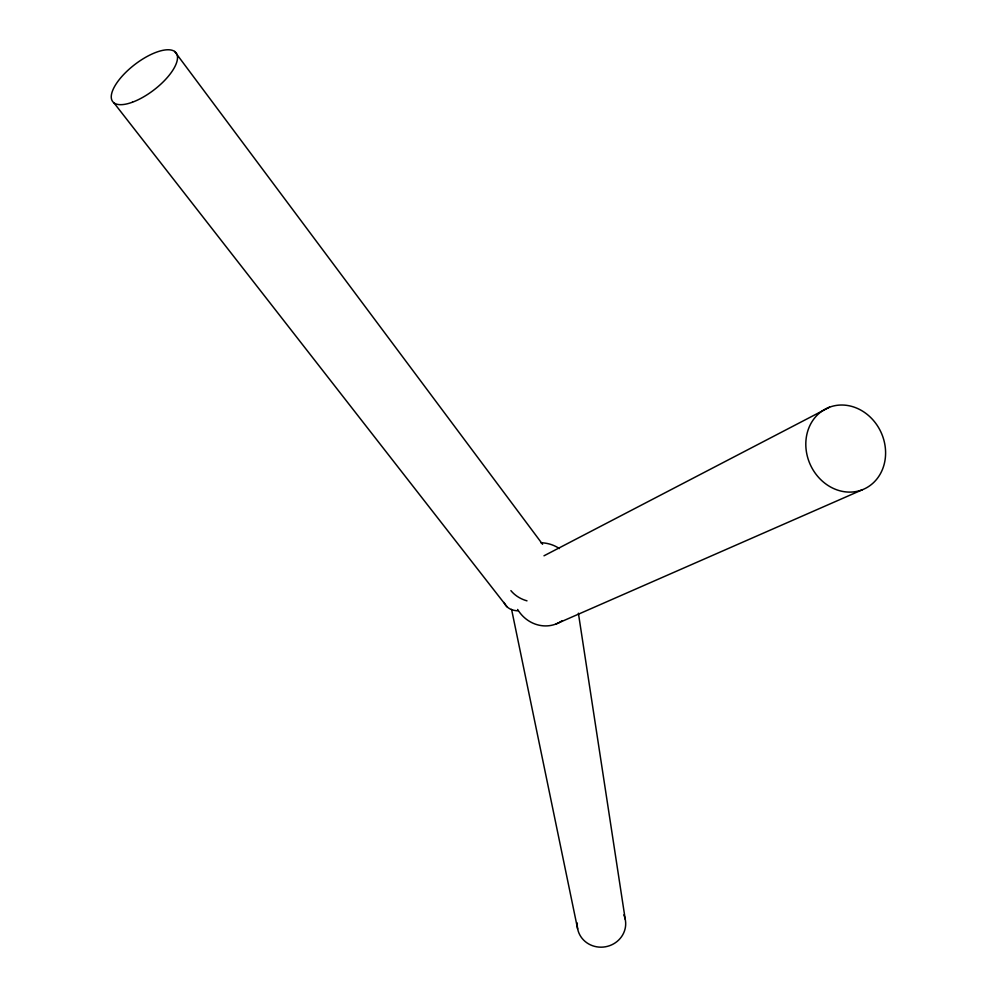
<?xml version="1.0" encoding="UTF-8"?>
<svg xmlns="http://www.w3.org/2000/svg" width="997" height="997" viewBox="0 0 997 997"><rect width="100%" height="100%" fill="white"/><g stroke="black" fill="none" stroke-linecap="round" stroke-linejoin="round"><path stroke-width="1.5" d="M543.988 555.803L829.529 407.2M556.164 623.935L862.368 489.751A44.441 38.895 65.6 0 0 868.773 415.737A44.441 38.895 65.6 0 0 805.975 440.225A44.441 38.895 65.6 0 0 862.368 489.751M113.795 102.679L507.037 606.799M174.662 51.458L542.58 544.287M511.586 609.404L577.662 928.992M578.397 613.205L625.219 919.209M623.823 914.922A24.277 22.943 -10.1 0 1 605.378 946.801A24.277 22.943 -10.1 0 1 577.288 923.01M526.989 600.842A33.586 29.586 -10.2 0 1 510.9 590.635M540.798 542.729A33.586 29.586 -10.2 0 1 559.392 548.587M517.742 610.812A33.15 19.94 -37.4 0 1 504.108 602.487M562.071 620.77A33.213 30.745 64.6 0 1 517.63 609.454M132.464 102.193A39.967 15.902 -37.6 0 0 177.105 54.823A39.967 15.902 -37.6 0 0 123.628 74.563A39.967 15.902 -37.6 0 0 132.464 102.193"/></g></svg>
